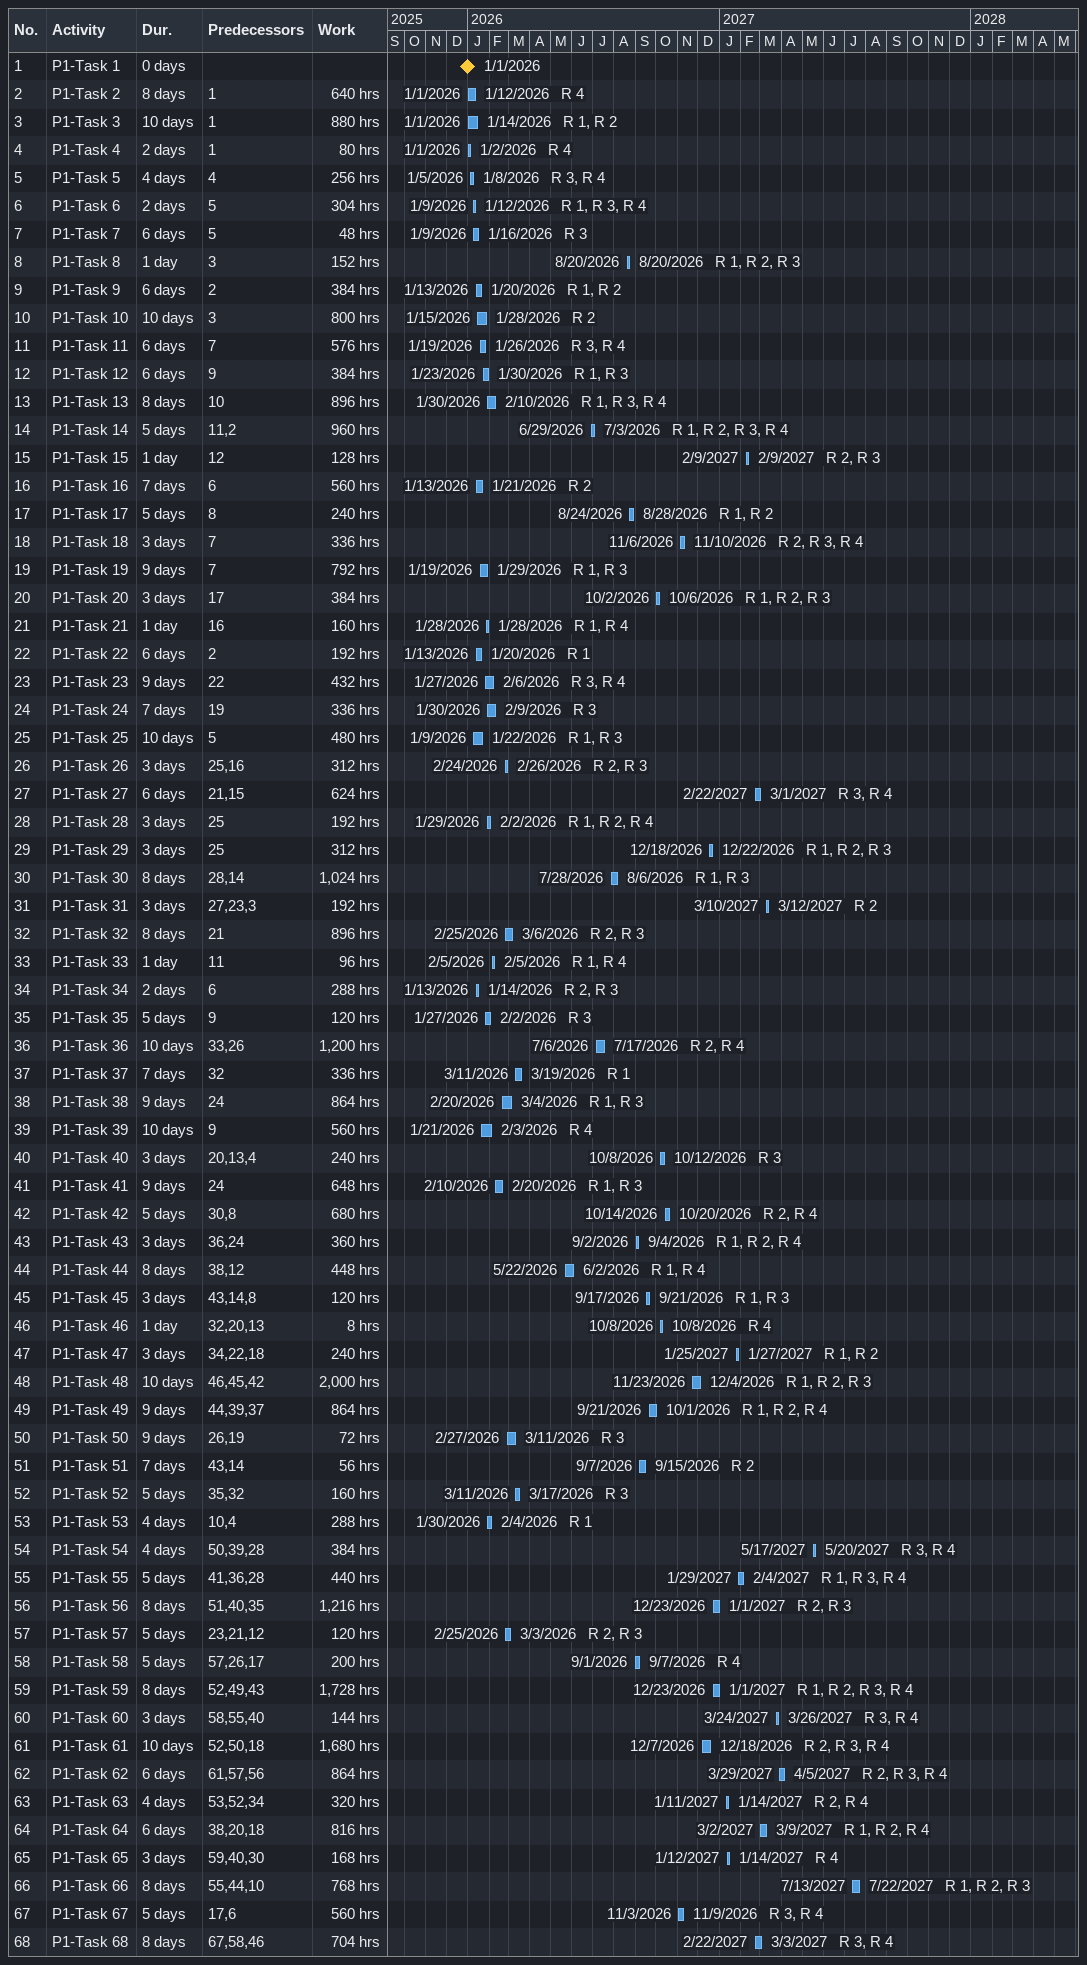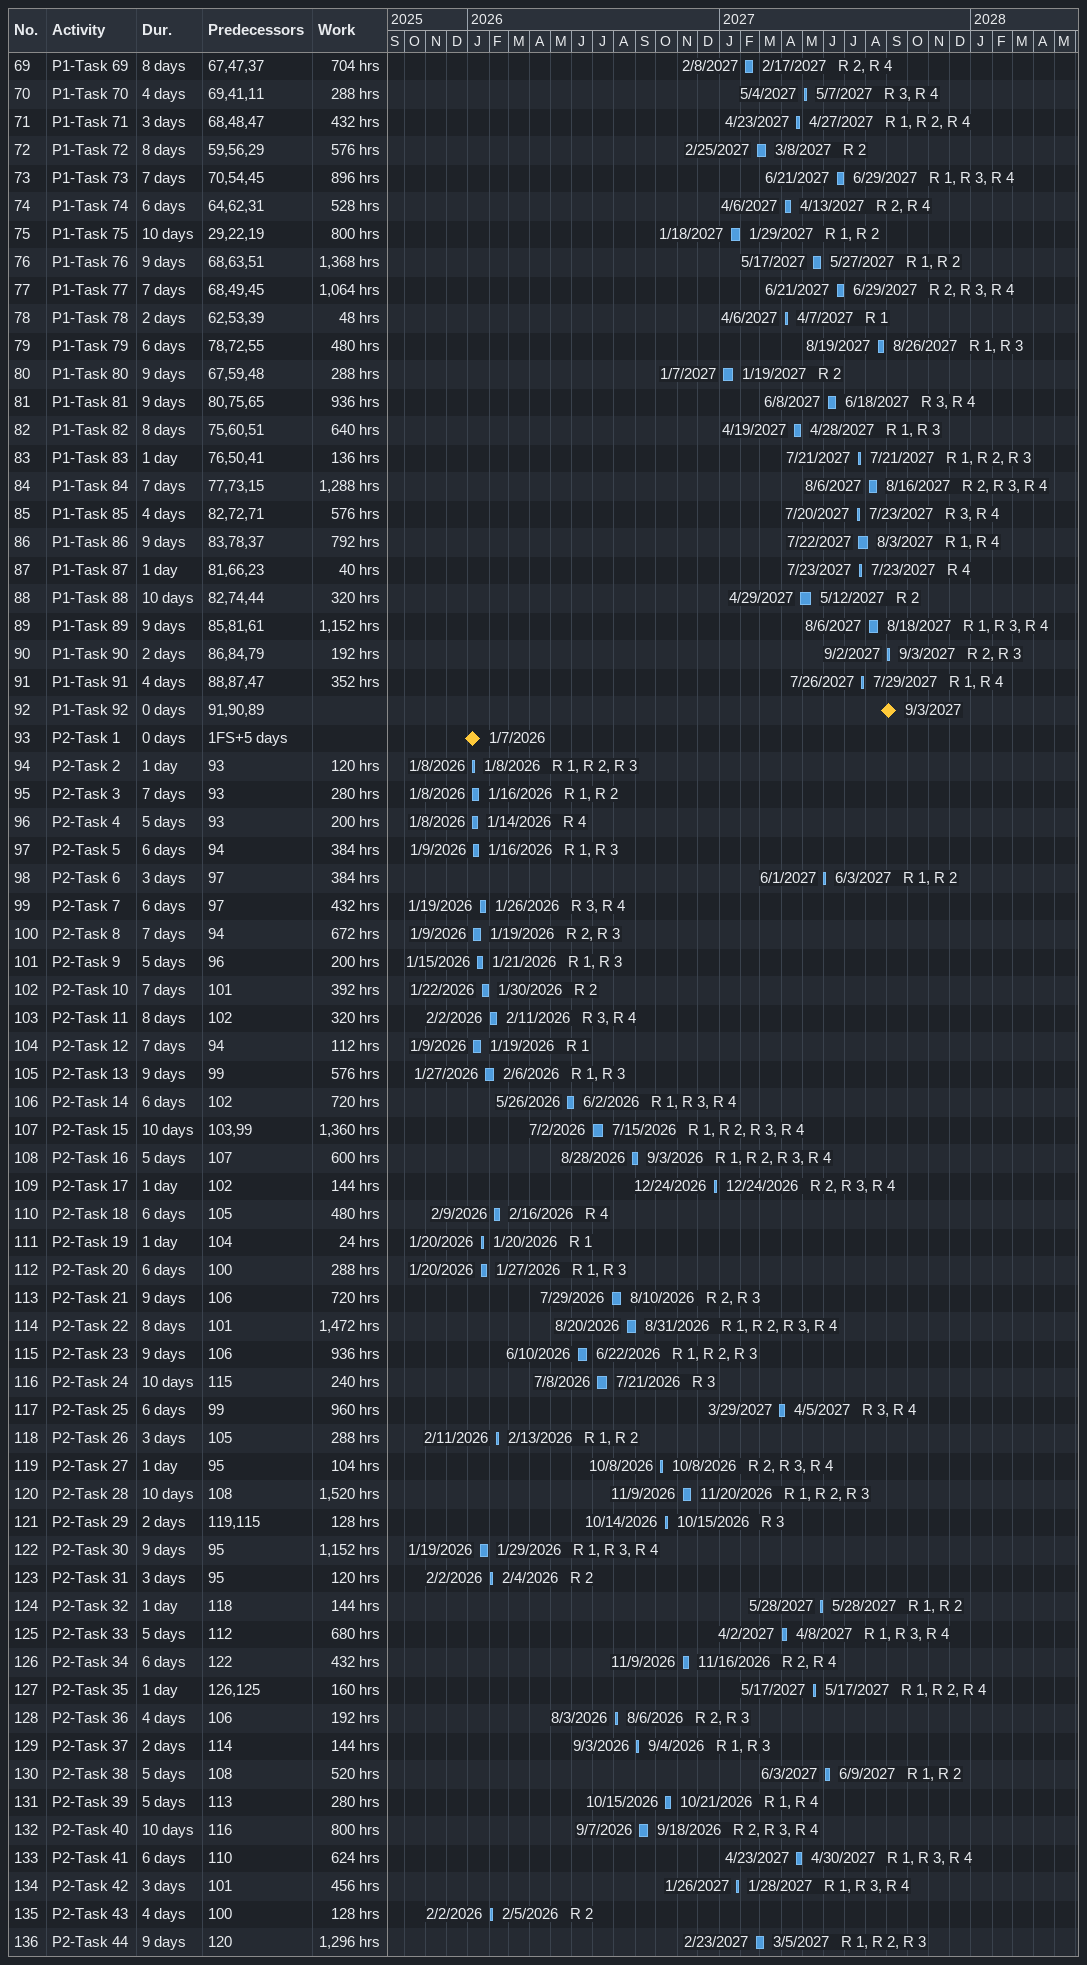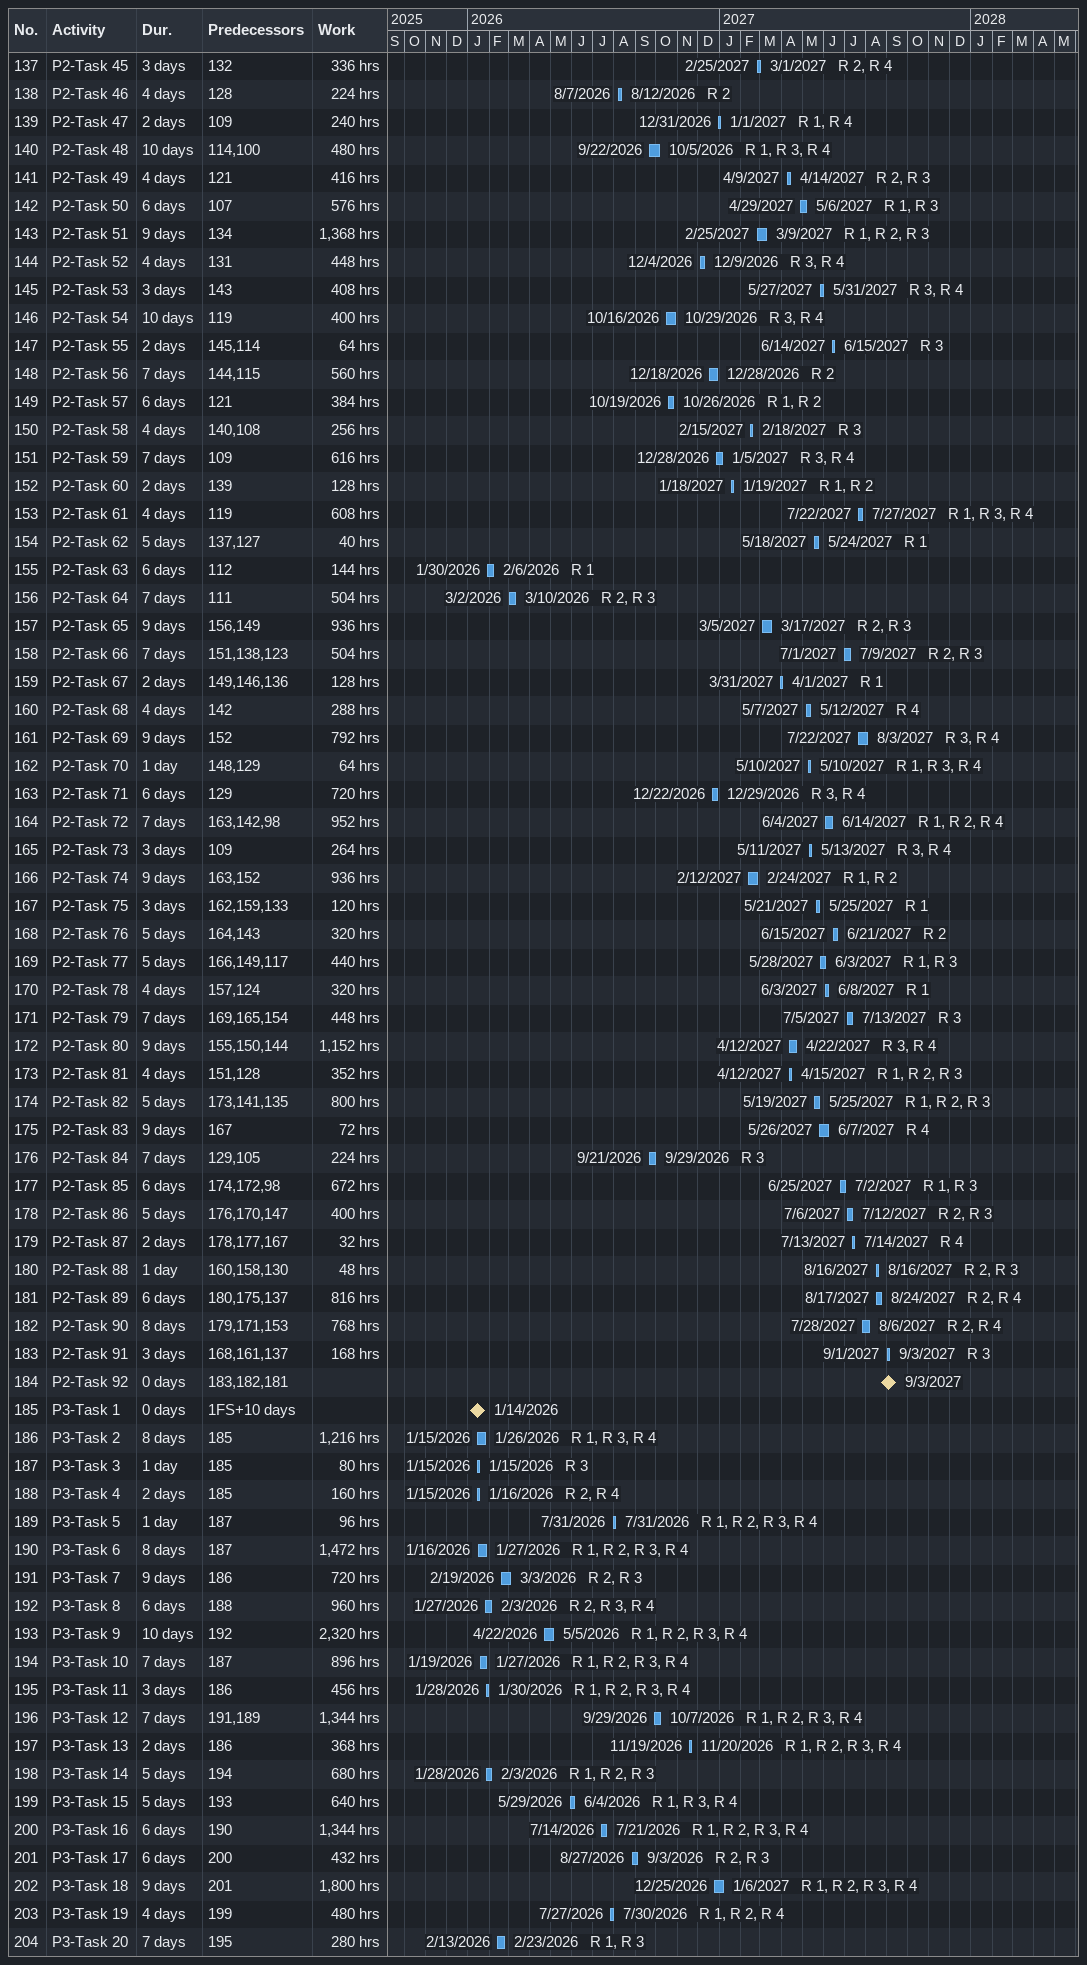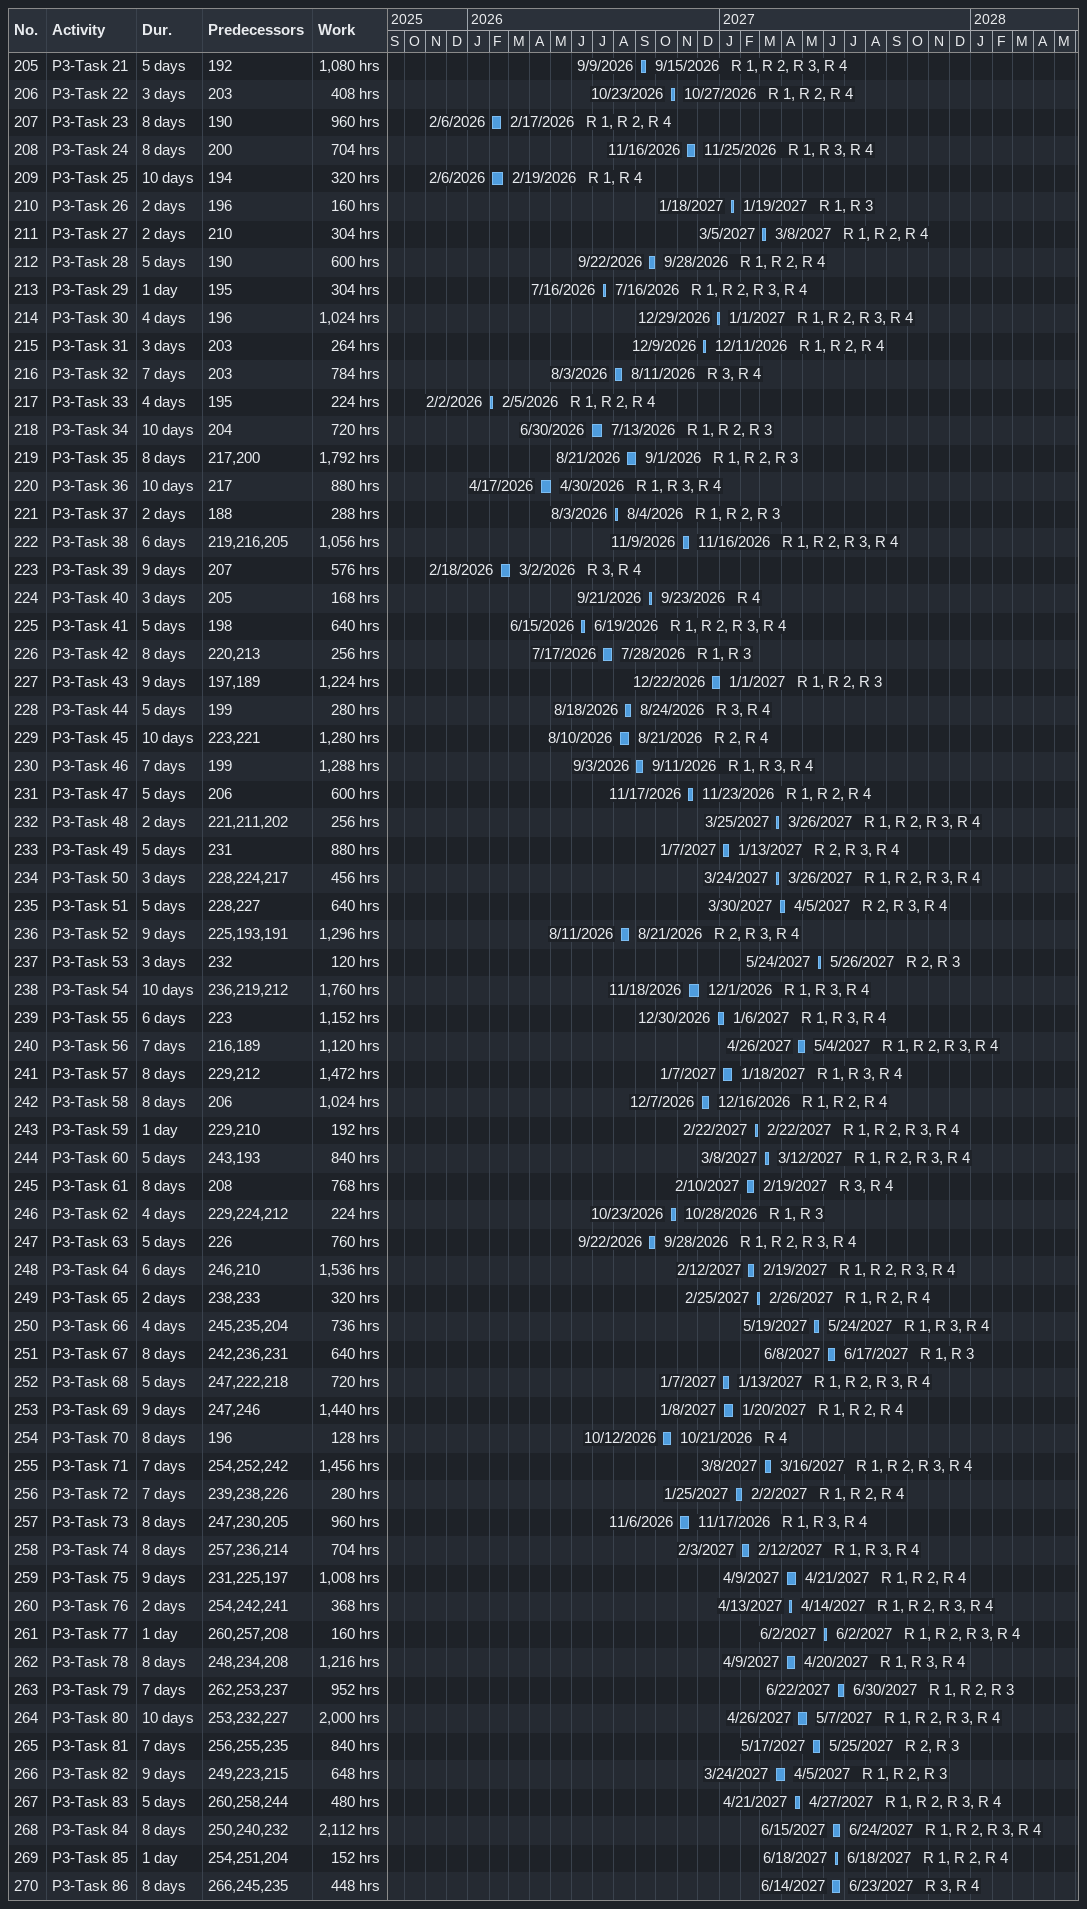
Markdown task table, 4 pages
| ID | Task | Duration | Start | Finish | Predecessors | Resources | Work (h) |
|---|---|---|---|---|---|---|---|
| 1 | P1-Task 1 | 0d | 2026-01-01 | 2026-01-01 |  |  |  |
| 2 | P1-Task 2 | 8d | 2026-01-01 | 2026-01-12 | 1 | R 4 | 640 |
| 3 | P1-Task 3 | 10d | 2026-01-01 | 2026-01-14 | 1 | R 1, R 2 | 880 |
| 4 | P1-Task 4 | 2d | 2026-01-01 | 2026-01-02 | 1 | R 4 | 80 |
| 5 | P1-Task 5 | 4d | 2026-01-05 | 2026-01-08 | 4 | R 3, R 4 | 256 |
| 6 | P1-Task 6 | 2d | 2026-01-09 | 2026-01-12 | 5 | R 1, R 3, R 4 | 304 |
| 7 | P1-Task 7 | 6d | 2026-01-09 | 2026-01-16 | 5 | R 3 | 48 |
| 8 | P1-Task 8 | 1d | 2026-08-20 | 2026-08-20 | 3 | R 1, R 2, R 3 | 152 |
| 9 | P1-Task 9 | 6d | 2026-01-13 | 2026-01-20 | 2 | R 1, R 2 | 384 |
| 10 | P1-Task 10 | 10d | 2026-01-15 | 2026-01-28 | 3 | R 2 | 800 |
| 11 | P1-Task 11 | 6d | 2026-01-19 | 2026-01-26 | 7 | R 3, R 4 | 576 |
| 12 | P1-Task 12 | 6d | 2026-01-23 | 2026-01-30 | 9 | R 1, R 3 | 384 |
| 13 | P1-Task 13 | 8d | 2026-01-30 | 2026-02-10 | 10 | R 1, R 3, R 4 | 896 |
| 14 | P1-Task 14 | 5d | 2026-06-29 | 2026-07-03 | 11, 2 | R 1, R 2, R 3, R 4 | 960 |
| 15 | P1-Task 15 | 1d | 2027-02-09 | 2027-02-09 | 12 | R 2, R 3 | 128 |
| 16 | P1-Task 16 | 7d | 2026-01-13 | 2026-01-21 | 6 | R 2 | 560 |
| 17 | P1-Task 17 | 5d | 2026-08-24 | 2026-08-28 | 8 | R 1, R 2 | 240 |
| 18 | P1-Task 18 | 3d | 2026-11-06 | 2026-11-10 | 7 | R 2, R 3, R 4 | 336 |
| 19 | P1-Task 19 | 9d | 2026-01-19 | 2026-01-29 | 7 | R 1, R 3 | 792 |
| 20 | P1-Task 20 | 3d | 2026-10-02 | 2026-10-06 | 17 | R 1, R 2, R 3 | 384 |
| 21 | P1-Task 21 | 1d | 2026-01-28 | 2026-01-28 | 16 | R 1, R 4 | 160 |
| 22 | P1-Task 22 | 6d | 2026-01-13 | 2026-01-20 | 2 | R 1 | 192 |
| 23 | P1-Task 23 | 9d | 2026-01-27 | 2026-02-06 | 22 | R 3, R 4 | 432 |
| 24 | P1-Task 24 | 7d | 2026-01-30 | 2026-02-09 | 19 | R 3 | 336 |
| 25 | P1-Task 25 | 10d | 2026-01-09 | 2026-01-22 | 5 | R 1, R 3 | 480 |
| 26 | P1-Task 26 | 3d | 2026-02-24 | 2026-02-26 | 25, 16 | R 2, R 3 | 312 |
| 27 | P1-Task 27 | 6d | 2027-02-22 | 2027-03-01 | 21, 15 | R 3, R 4 | 624 |
| 28 | P1-Task 28 | 3d | 2026-01-29 | 2026-02-02 | 25 | R 1, R 2, R 4 | 192 |
| 29 | P1-Task 29 | 3d | 2026-12-18 | 2026-12-22 | 25 | R 1, R 2, R 3 | 312 |
| 30 | P1-Task 30 | 8d | 2026-07-28 | 2026-08-06 | 28, 14 | R 1, R 3 | 1024 |
| 31 | P1-Task 31 | 3d | 2027-03-10 | 2027-03-12 | 27, 23, 3 | R 2 | 192 |
| 32 | P1-Task 32 | 8d | 2026-02-25 | 2026-03-06 | 21 | R 2, R 3 | 896 |
| 33 | P1-Task 33 | 1d | 2026-02-05 | 2026-02-05 | 11 | R 1, R 4 | 96 |
| 34 | P1-Task 34 | 2d | 2026-01-13 | 2026-01-14 | 6 | R 2, R 3 | 288 |
| 35 | P1-Task 35 | 5d | 2026-01-27 | 2026-02-02 | 9 | R 3 | 120 |
| 36 | P1-Task 36 | 10d | 2026-07-06 | 2026-07-17 | 33, 26 | R 2, R 4 | 1200 |
| 37 | P1-Task 37 | 7d | 2026-03-11 | 2026-03-19 | 32 | R 1 | 336 |
| 38 | P1-Task 38 | 9d | 2026-02-20 | 2026-03-04 | 24 | R 1, R 3 | 864 |
| 39 | P1-Task 39 | 10d | 2026-01-21 | 2026-02-03 | 9 | R 4 | 560 |
| 40 | P1-Task 40 | 3d | 2026-10-08 | 2026-10-12 | 20, 13, 4 | R 3 | 240 |
| 41 | P1-Task 41 | 9d | 2026-02-10 | 2026-02-20 | 24 | R 1, R 3 | 648 |
| 42 | P1-Task 42 | 5d | 2026-10-14 | 2026-10-20 | 30, 8 | R 2, R 4 | 680 |
| 43 | P1-Task 43 | 3d | 2026-09-02 | 2026-09-04 | 36, 24 | R 1, R 2, R 4 | 360 |
| 44 | P1-Task 44 | 8d | 2026-05-22 | 2026-06-02 | 38, 12 | R 1, R 4 | 448 |
| 45 | P1-Task 45 | 3d | 2026-09-17 | 2026-09-21 | 43, 14, 8 | R 1, R 3 | 120 |
| 46 | P1-Task 46 | 1d | 2026-10-08 | 2026-10-08 | 32, 20, 13 | R 4 | 8 |
| 47 | P1-Task 47 | 3d | 2027-01-25 | 2027-01-27 | 34, 22, 18 | R 1, R 2 | 240 |
| 48 | P1-Task 48 | 10d | 2026-11-23 | 2026-12-04 | 46, 45, 42 | R 1, R 2, R 3 | 2000 |
| 49 | P1-Task 49 | 9d | 2026-09-21 | 2026-10-01 | 44, 39, 37 | R 1, R 2, R 4 | 864 |
| 50 | P1-Task 50 | 9d | 2026-02-27 | 2026-03-11 | 26, 19 | R 3 | 72 |
| 51 | P1-Task 51 | 7d | 2026-09-07 | 2026-09-15 | 43, 14 | R 2 | 56 |
| 52 | P1-Task 52 | 5d | 2026-03-11 | 2026-03-17 | 35, 32 | R 3 | 160 |
| 53 | P1-Task 53 | 4d | 2026-01-30 | 2026-02-04 | 10, 4 | R 1 | 288 |
| 54 | P1-Task 54 | 4d | 2027-05-17 | 2027-05-20 | 50, 39, 28 | R 3, R 4 | 384 |
| 55 | P1-Task 55 | 5d | 2027-01-29 | 2027-02-04 | 41, 36, 28 | R 1, R 3, R 4 | 440 |
| 56 | P1-Task 56 | 8d | 2026-12-23 | 2027-01-01 | 51, 40, 35 | R 2, R 3 | 1216 |
| 57 | P1-Task 57 | 5d | 2026-02-25 | 2026-03-03 | 23, 21, 12 | R 2, R 3 | 120 |
| 58 | P1-Task 58 | 5d | 2026-09-01 | 2026-09-07 | 57, 26, 17 | R 4 | 200 |
| 59 | P1-Task 59 | 8d | 2026-12-23 | 2027-01-01 | 52, 49, 43 | R 1, R 2, R 3, R 4 | 1728 |
| 60 | P1-Task 60 | 3d | 2027-03-24 | 2027-03-26 | 58, 55, 40 | R 3, R 4 | 144 |
| 61 | P1-Task 61 | 10d | 2026-12-07 | 2026-12-18 | 52, 50, 18 | R 2, R 3, R 4 | 1680 |
| 62 | P1-Task 62 | 6d | 2027-03-29 | 2027-04-05 | 61, 57, 56 | R 2, R 3, R 4 | 864 |
| 63 | P1-Task 63 | 4d | 2027-01-11 | 2027-01-14 | 53, 52, 34 | R 2, R 4 | 320 |
| 64 | P1-Task 64 | 6d | 2027-03-02 | 2027-03-09 | 38, 20, 18 | R 1, R 2, R 4 | 816 |
| 65 | P1-Task 65 | 3d | 2027-01-12 | 2027-01-14 | 59, 40, 30 | R 4 | 168 |
| 66 | P1-Task 66 | 8d | 2027-07-13 | 2027-07-22 | 55, 44, 10 | R 1, R 2, R 3 | 768 |
| 67 | P1-Task 67 | 5d | 2026-11-03 | 2026-11-09 | 17, 6 | R 3, R 4 | 560 |
| 68 | P1-Task 68 | 8d | 2027-02-22 | 2027-03-03 | 67, 58, 46 | R 3, R 4 | 704 |
| 69 | P1-Task 69 | 8d | 2027-02-08 | 2027-02-17 | 67, 47, 37 | R 2, R 4 | 704 |
| 70 | P1-Task 70 | 4d | 2027-05-04 | 2027-05-07 | 69, 41, 11 | R 3, R 4 | 288 |
| 71 | P1-Task 71 | 3d | 2027-04-23 | 2027-04-27 | 68, 48, 47 | R 1, R 2, R 4 | 432 |
| 72 | P1-Task 72 | 8d | 2027-02-25 | 2027-03-08 | 59, 56, 29 | R 2 | 576 |
| 73 | P1-Task 73 | 7d | 2027-06-21 | 2027-06-29 | 70, 54, 45 | R 1, R 3, R 4 | 896 |
| 74 | P1-Task 74 | 6d | 2027-04-06 | 2027-04-13 | 64, 62, 31 | R 2, R 4 | 528 |
| 75 | P1-Task 75 | 10d | 2027-01-18 | 2027-01-29 | 29, 22, 19 | R 1, R 2 | 800 |
| 76 | P1-Task 76 | 9d | 2027-05-17 | 2027-05-27 | 68, 63, 51 | R 1, R 2 | 1368 |
| 77 | P1-Task 77 | 7d | 2027-06-21 | 2027-06-29 | 68, 49, 45 | R 2, R 3, R 4 | 1064 |
| 78 | P1-Task 78 | 2d | 2027-04-06 | 2027-04-07 | 62, 53, 39 | R 1 | 48 |
| 79 | P1-Task 79 | 6d | 2027-08-19 | 2027-08-26 | 78, 72, 55 | R 1, R 3 | 480 |
| 80 | P1-Task 80 | 9d | 2027-01-07 | 2027-01-19 | 67, 59, 48 | R 2 | 288 |
| 81 | P1-Task 81 | 9d | 2027-06-08 | 2027-06-18 | 80, 75, 65 | R 3, R 4 | 936 |
| 82 | P1-Task 82 | 8d | 2027-04-19 | 2027-04-28 | 75, 60, 51 | R 1, R 3 | 640 |
| 83 | P1-Task 83 | 1d | 2027-07-21 | 2027-07-21 | 76, 50, 41 | R 1, R 2, R 3 | 136 |
| 84 | P1-Task 84 | 7d | 2027-08-06 | 2027-08-16 | 77, 73, 15 | R 2, R 3, R 4 | 1288 |
| 85 | P1-Task 85 | 4d | 2027-07-20 | 2027-07-23 | 82, 72, 71 | R 3, R 4 | 576 |
| 86 | P1-Task 86 | 9d | 2027-07-22 | 2027-08-03 | 83, 78, 37 | R 1, R 4 | 792 |
| 87 | P1-Task 87 | 1d | 2027-07-23 | 2027-07-23 | 81, 66, 23 | R 4 | 40 |
| 88 | P1-Task 88 | 10d | 2027-04-29 | 2027-05-12 | 82, 74, 44 | R 2 | 320 |
| 89 | P1-Task 89 | 9d | 2027-08-06 | 2027-08-18 | 85, 81, 61 | R 1, R 3, R 4 | 1152 |
| 90 | P1-Task 90 | 2d | 2027-09-02 | 2027-09-03 | 86, 84, 79 | R 2, R 3 | 192 |
| 91 | P1-Task 91 | 4d | 2027-07-26 | 2027-07-29 | 88, 87, 47 | R 1, R 4 | 352 |
| 92 | P1-Task 92 | 0d | 2027-09-03 | 2027-09-03 | 91, 90, 89 |  |  |
| 93 | P2-Task 1 | 0d | 2026-01-07 | 2026-01-07 | 1FS+5d |  |  |
| 94 | P2-Task 2 | 1d | 2026-01-08 | 2026-01-08 | 93 | R 1, R 2, R 3 | 120 |
| 95 | P2-Task 3 | 7d | 2026-01-08 | 2026-01-16 | 93 | R 1, R 2 | 280 |
| 96 | P2-Task 4 | 5d | 2026-01-08 | 2026-01-14 | 93 | R 4 | 200 |
| 97 | P2-Task 5 | 6d | 2026-01-09 | 2026-01-16 | 94 | R 1, R 3 | 384 |
| 98 | P2-Task 6 | 3d | 2027-06-01 | 2027-06-03 | 97 | R 1, R 2 | 384 |
| 99 | P2-Task 7 | 6d | 2026-01-19 | 2026-01-26 | 97 | R 3, R 4 | 432 |
| 100 | P2-Task 8 | 7d | 2026-01-09 | 2026-01-19 | 94 | R 2, R 3 | 672 |
| 101 | P2-Task 9 | 5d | 2026-01-15 | 2026-01-21 | 96 | R 1, R 3 | 200 |
| 102 | P2-Task 10 | 7d | 2026-01-22 | 2026-01-30 | 101 | R 2 | 392 |
| 103 | P2-Task 11 | 8d | 2026-02-02 | 2026-02-11 | 102 | R 3, R 4 | 320 |
| 104 | P2-Task 12 | 7d | 2026-01-09 | 2026-01-19 | 94 | R 1 | 112 |
| 105 | P2-Task 13 | 9d | 2026-01-27 | 2026-02-06 | 99 | R 1, R 3 | 576 |
| 106 | P2-Task 14 | 6d | 2026-05-26 | 2026-06-02 | 102 | R 1, R 3, R 4 | 720 |
| 107 | P2-Task 15 | 10d | 2026-07-02 | 2026-07-15 | 103, 99 | R 1, R 2, R 3, R 4 | 1360 |
| 108 | P2-Task 16 | 5d | 2026-08-28 | 2026-09-03 | 107 | R 1, R 2, R 3, R 4 | 600 |
| 109 | P2-Task 17 | 1d | 2026-12-24 | 2026-12-24 | 102 | R 2, R 3, R 4 | 144 |
| 110 | P2-Task 18 | 6d | 2026-02-09 | 2026-02-16 | 105 | R 4 | 480 |
| 111 | P2-Task 19 | 1d | 2026-01-20 | 2026-01-20 | 104 | R 1 | 24 |
| 112 | P2-Task 20 | 6d | 2026-01-20 | 2026-01-27 | 100 | R 1, R 3 | 288 |
| 113 | P2-Task 21 | 9d | 2026-07-29 | 2026-08-10 | 106 | R 2, R 3 | 720 |
| 114 | P2-Task 22 | 8d | 2026-08-20 | 2026-08-31 | 101 | R 1, R 2, R 3, R 4 | 1472 |
| 115 | P2-Task 23 | 9d | 2026-06-10 | 2026-06-22 | 106 | R 1, R 2, R 3 | 936 |
| 116 | P2-Task 24 | 10d | 2026-07-08 | 2026-07-21 | 115 | R 3 | 240 |
| 117 | P2-Task 25 | 6d | 2027-03-29 | 2027-04-05 | 99 | R 3, R 4 | 960 |
| 118 | P2-Task 26 | 3d | 2026-02-11 | 2026-02-13 | 105 | R 1, R 2 | 288 |
| 119 | P2-Task 27 | 1d | 2026-10-08 | 2026-10-08 | 95 | R 2, R 3, R 4 | 104 |
| 120 | P2-Task 28 | 10d | 2026-11-09 | 2026-11-20 | 108 | R 1, R 2, R 3 | 1520 |
| 121 | P2-Task 29 | 2d | 2026-10-14 | 2026-10-15 | 119, 115 | R 3 | 128 |
| 122 | P2-Task 30 | 9d | 2026-01-19 | 2026-01-29 | 95 | R 1, R 3, R 4 | 1152 |
| 123 | P2-Task 31 | 3d | 2026-02-02 | 2026-02-04 | 95 | R 2 | 120 |
| 124 | P2-Task 32 | 1d | 2027-05-28 | 2027-05-28 | 118 | R 1, R 2 | 144 |
| 125 | P2-Task 33 | 5d | 2027-04-02 | 2027-04-08 | 112 | R 1, R 3, R 4 | 680 |
| 126 | P2-Task 34 | 6d | 2026-11-09 | 2026-11-16 | 122 | R 2, R 4 | 432 |
| 127 | P2-Task 35 | 1d | 2027-05-17 | 2027-05-17 | 126, 125 | R 1, R 2, R 4 | 160 |
| 128 | P2-Task 36 | 4d | 2026-08-03 | 2026-08-06 | 106 | R 2, R 3 | 192 |
| 129 | P2-Task 37 | 2d | 2026-09-03 | 2026-09-04 | 114 | R 1, R 3 | 144 |
| 130 | P2-Task 38 | 5d | 2027-06-03 | 2027-06-09 | 108 | R 1, R 2 | 520 |
| 131 | P2-Task 39 | 5d | 2026-10-15 | 2026-10-21 | 113 | R 1, R 4 | 280 |
| 132 | P2-Task 40 | 10d | 2026-09-07 | 2026-09-18 | 116 | R 2, R 3, R 4 | 800 |
| 133 | P2-Task 41 | 6d | 2027-04-23 | 2027-04-30 | 110 | R 1, R 3, R 4 | 624 |
| 134 | P2-Task 42 | 3d | 2027-01-26 | 2027-01-28 | 101 | R 1, R 3, R 4 | 456 |
| 135 | P2-Task 43 | 4d | 2026-02-02 | 2026-02-05 | 100 | R 2 | 128 |
| 136 | P2-Task 44 | 9d | 2027-02-23 | 2027-03-05 | 120 | R 1, R 2, R 3 | 1296 |
| 137 | P2-Task 45 | 3d | 2027-02-25 | 2027-03-01 | 132 | R 2, R 4 | 336 |
| 138 | P2-Task 46 | 4d | 2026-08-07 | 2026-08-12 | 128 | R 2 | 224 |
| 139 | P2-Task 47 | 2d | 2026-12-31 | 2027-01-01 | 109 | R 1, R 4 | 240 |
| 140 | P2-Task 48 | 10d | 2026-09-22 | 2026-10-05 | 114, 100 | R 1, R 3, R 4 | 480 |
| 141 | P2-Task 49 | 4d | 2027-04-09 | 2027-04-14 | 121 | R 2, R 3 | 416 |
| 142 | P2-Task 50 | 6d | 2027-04-29 | 2027-05-06 | 107 | R 1, R 3 | 576 |
| 143 | P2-Task 51 | 9d | 2027-02-25 | 2027-03-09 | 134 | R 1, R 2, R 3 | 1368 |
| 144 | P2-Task 52 | 4d | 2026-12-04 | 2026-12-09 | 131 | R 3, R 4 | 448 |
| 145 | P2-Task 53 | 3d | 2027-05-27 | 2027-05-31 | 143 | R 3, R 4 | 408 |
| 146 | P2-Task 54 | 10d | 2026-10-16 | 2026-10-29 | 119 | R 3, R 4 | 400 |
| 147 | P2-Task 55 | 2d | 2027-06-14 | 2027-06-15 | 145, 114 | R 3 | 64 |
| 148 | P2-Task 56 | 7d | 2026-12-18 | 2026-12-28 | 144, 115 | R 2 | 560 |
| 149 | P2-Task 57 | 6d | 2026-10-19 | 2026-10-26 | 121 | R 1, R 2 | 384 |
| 150 | P2-Task 58 | 4d | 2027-02-15 | 2027-02-18 | 140, 108 | R 3 | 256 |
| 151 | P2-Task 59 | 7d | 2026-12-28 | 2027-01-05 | 109 | R 3, R 4 | 616 |
| 152 | P2-Task 60 | 2d | 2027-01-18 | 2027-01-19 | 139 | R 1, R 2 | 128 |
| 153 | P2-Task 61 | 4d | 2027-07-22 | 2027-07-27 | 119 | R 1, R 3, R 4 | 608 |
| 154 | P2-Task 62 | 5d | 2027-05-18 | 2027-05-24 | 137, 127 | R 1 | 40 |
| 155 | P2-Task 63 | 6d | 2026-01-30 | 2026-02-06 | 112 | R 1 | 144 |
| 156 | P2-Task 64 | 7d | 2026-03-02 | 2026-03-10 | 111 | R 2, R 3 | 504 |
| 157 | P2-Task 65 | 9d | 2027-03-05 | 2027-03-17 | 156, 149 | R 2, R 3 | 936 |
| 158 | P2-Task 66 | 7d | 2027-07-01 | 2027-07-09 | 151, 138, 123 | R 2, R 3 | 504 |
| 159 | P2-Task 67 | 2d | 2027-03-31 | 2027-04-01 | 149, 146, 136 | R 1 | 128 |
| 160 | P2-Task 68 | 4d | 2027-05-07 | 2027-05-12 | 142 | R 4 | 288 |
| 161 | P2-Task 69 | 9d | 2027-07-22 | 2027-08-03 | 152 | R 3, R 4 | 792 |
| 162 | P2-Task 70 | 1d | 2027-05-10 | 2027-05-10 | 148, 129 | R 1, R 3, R 4 | 64 |
| 163 | P2-Task 71 | 6d | 2026-12-22 | 2026-12-29 | 129 | R 3, R 4 | 720 |
| 164 | P2-Task 72 | 7d | 2027-06-04 | 2027-06-14 | 163, 142, 98 | R 1, R 2, R 4 | 952 |
| 165 | P2-Task 73 | 3d | 2027-05-11 | 2027-05-13 | 109 | R 3, R 4 | 264 |
| 166 | P2-Task 74 | 9d | 2027-02-12 | 2027-02-24 | 163, 152 | R 1, R 2 | 936 |
| 167 | P2-Task 75 | 3d | 2027-05-21 | 2027-05-25 | 162, 159, 133 | R 1 | 120 |
| 168 | P2-Task 76 | 5d | 2027-06-15 | 2027-06-21 | 164, 143 | R 2 | 320 |
| 169 | P2-Task 77 | 5d | 2027-05-28 | 2027-06-03 | 166, 149, 117 | R 1, R 3 | 440 |
| 170 | P2-Task 78 | 4d | 2027-06-03 | 2027-06-08 | 157, 124 | R 1 | 320 |
| 171 | P2-Task 79 | 7d | 2027-07-05 | 2027-07-13 | 169, 165, 154 | R 3 | 448 |
| 172 | P2-Task 80 | 9d | 2027-04-12 | 2027-04-22 | 155, 150, 144 | R 3, R 4 | 1152 |
| 173 | P2-Task 81 | 4d | 2027-04-12 | 2027-04-15 | 151, 128 | R 1, R 2, R 3 | 352 |
| 174 | P2-Task 82 | 5d | 2027-05-19 | 2027-05-25 | 173, 141, 135 | R 1, R 2, R 3 | 800 |
| 175 | P2-Task 83 | 9d | 2027-05-26 | 2027-06-07 | 167 | R 4 | 72 |
| 176 | P2-Task 84 | 7d | 2026-09-21 | 2026-09-29 | 129, 105 | R 3 | 224 |
| 177 | P2-Task 85 | 6d | 2027-06-25 | 2027-07-02 | 174, 172, 98 | R 1, R 3 | 672 |
| 178 | P2-Task 86 | 5d | 2027-07-06 | 2027-07-12 | 176, 170, 147 | R 2, R 3 | 400 |
| 179 | P2-Task 87 | 2d | 2027-07-13 | 2027-07-14 | 178, 177, 167 | R 4 | 32 |
| 180 | P2-Task 88 | 1d | 2027-08-16 | 2027-08-16 | 160, 158, 130 | R 2, R 3 | 48 |
| 181 | P2-Task 89 | 6d | 2027-08-17 | 2027-08-24 | 180, 175, 137 | R 2, R 4 | 816 |
| 182 | P2-Task 90 | 8d | 2027-07-28 | 2027-08-06 | 179, 171, 153 | R 2, R 4 | 768 |
| 183 | P2-Task 91 | 3d | 2027-09-01 | 2027-09-03 | 168, 161, 137 | R 3 | 168 |
| 184 | P2-Task 92 | 0d | 2027-09-03 | 2027-09-03 | 183, 182, 181 |  |  |
| 185 | P3-Task 1 | 0d | 2026-01-14 | 2026-01-14 | 1FS+10d |  |  |
| 186 | P3-Task 2 | 8d | 2026-01-15 | 2026-01-26 | 185 | R 1, R 3, R 4 | 1216 |
| 187 | P3-Task 3 | 1d | 2026-01-15 | 2026-01-15 | 185 | R 3 | 80 |
| 188 | P3-Task 4 | 2d | 2026-01-15 | 2026-01-16 | 185 | R 2, R 4 | 160 |
| 189 | P3-Task 5 | 1d | 2026-07-31 | 2026-07-31 | 187 | R 1, R 2, R 3, R 4 | 96 |
| 190 | P3-Task 6 | 8d | 2026-01-16 | 2026-01-27 | 187 | R 1, R 2, R 3, R 4 | 1472 |
| 191 | P3-Task 7 | 9d | 2026-02-19 | 2026-03-03 | 186 | R 2, R 3 | 720 |
| 192 | P3-Task 8 | 6d | 2026-01-27 | 2026-02-03 | 188 | R 2, R 3, R 4 | 960 |
| 193 | P3-Task 9 | 10d | 2026-04-22 | 2026-05-05 | 192 | R 1, R 2, R 3, R 4 | 2320 |
| 194 | P3-Task 10 | 7d | 2026-01-19 | 2026-01-27 | 187 | R 1, R 2, R 3, R 4 | 896 |
| 195 | P3-Task 11 | 3d | 2026-01-28 | 2026-01-30 | 186 | R 1, R 2, R 3, R 4 | 456 |
| 196 | P3-Task 12 | 7d | 2026-09-29 | 2026-10-07 | 191, 189 | R 1, R 2, R 3, R 4 | 1344 |
| 197 | P3-Task 13 | 2d | 2026-11-19 | 2026-11-20 | 186 | R 1, R 2, R 3, R 4 | 368 |
| 198 | P3-Task 14 | 5d | 2026-01-28 | 2026-02-03 | 194 | R 1, R 2, R 3 | 680 |
| 199 | P3-Task 15 | 5d | 2026-05-29 | 2026-06-04 | 193 | R 1, R 3, R 4 | 640 |
| 200 | P3-Task 16 | 6d | 2026-07-14 | 2026-07-21 | 190 | R 1, R 2, R 3, R 4 | 1344 |
| 201 | P3-Task 17 | 6d | 2026-08-27 | 2026-09-03 | 200 | R 2, R 3 | 432 |
| 202 | P3-Task 18 | 9d | 2026-12-25 | 2027-01-06 | 201 | R 1, R 2, R 3, R 4 | 1800 |
| 203 | P3-Task 19 | 4d | 2026-07-27 | 2026-07-30 | 199 | R 1, R 2, R 4 | 480 |
| 204 | P3-Task 20 | 7d | 2026-02-13 | 2026-02-23 | 195 | R 1, R 3 | 280 |
| 205 | P3-Task 21 | 5d | 2026-09-09 | 2026-09-15 | 192 | R 1, R 2, R 3, R 4 | 1080 |
| 206 | P3-Task 22 | 3d | 2026-10-23 | 2026-10-27 | 203 | R 1, R 2, R 4 | 408 |
| 207 | P3-Task 23 | 8d | 2026-02-06 | 2026-02-17 | 190 | R 1, R 2, R 4 | 960 |
| 208 | P3-Task 24 | 8d | 2026-11-16 | 2026-11-25 | 200 | R 1, R 3, R 4 | 704 |
| 209 | P3-Task 25 | 10d | 2026-02-06 | 2026-02-19 | 194 | R 1, R 4 | 320 |
| 210 | P3-Task 26 | 2d | 2027-01-18 | 2027-01-19 | 196 | R 1, R 3 | 160 |
| 211 | P3-Task 27 | 2d | 2027-03-05 | 2027-03-08 | 210 | R 1, R 2, R 4 | 304 |
| 212 | P3-Task 28 | 5d | 2026-09-22 | 2026-09-28 | 190 | R 1, R 2, R 4 | 600 |
| 213 | P3-Task 29 | 1d | 2026-07-16 | 2026-07-16 | 195 | R 1, R 2, R 3, R 4 | 304 |
| 214 | P3-Task 30 | 4d | 2026-12-29 | 2027-01-01 | 196 | R 1, R 2, R 3, R 4 | 1024 |
| 215 | P3-Task 31 | 3d | 2026-12-09 | 2026-12-11 | 203 | R 1, R 2, R 4 | 264 |
| 216 | P3-Task 32 | 7d | 2026-08-03 | 2026-08-11 | 203 | R 3, R 4 | 784 |
| 217 | P3-Task 33 | 4d | 2026-02-02 | 2026-02-05 | 195 | R 1, R 2, R 4 | 224 |
| 218 | P3-Task 34 | 10d | 2026-06-30 | 2026-07-13 | 204 | R 1, R 2, R 3 | 720 |
| 219 | P3-Task 35 | 8d | 2026-08-21 | 2026-09-01 | 217, 200 | R 1, R 2, R 3 | 1792 |
| 220 | P3-Task 36 | 10d | 2026-04-17 | 2026-04-30 | 217 | R 1, R 3, R 4 | 880 |
| 221 | P3-Task 37 | 2d | 2026-08-03 | 2026-08-04 | 188 | R 1, R 2, R 3 | 288 |
| 222 | P3-Task 38 | 6d | 2026-11-09 | 2026-11-16 | 219, 216, 205 | R 1, R 2, R 3, R 4 | 1056 |
| 223 | P3-Task 39 | 9d | 2026-02-18 | 2026-03-02 | 207 | R 3, R 4 | 576 |
| 224 | P3-Task 40 | 3d | 2026-09-21 | 2026-09-23 | 205 | R 4 | 168 |
| 225 | P3-Task 41 | 5d | 2026-06-15 | 2026-06-19 | 198 | R 1, R 2, R 3, R 4 | 640 |
| 226 | P3-Task 42 | 8d | 2026-07-17 | 2026-07-28 | 220, 213 | R 1, R 3 | 256 |
| 227 | P3-Task 43 | 9d | 2026-12-22 | 2027-01-01 | 197, 189 | R 1, R 2, R 3 | 1224 |
| 228 | P3-Task 44 | 5d | 2026-08-18 | 2026-08-24 | 199 | R 3, R 4 | 280 |
| 229 | P3-Task 45 | 10d | 2026-08-10 | 2026-08-21 | 223, 221 | R 2, R 4 | 1280 |
| 230 | P3-Task 46 | 7d | 2026-09-03 | 2026-09-11 | 199 | R 1, R 3, R 4 | 1288 |
| 231 | P3-Task 47 | 5d | 2026-11-17 | 2026-11-23 | 206 | R 1, R 2, R 4 | 600 |
| 232 | P3-Task 48 | 2d | 2027-03-25 | 2027-03-26 | 221, 211, 202 | R 1, R 2, R 3, R 4 | 256 |
| 233 | P3-Task 49 | 5d | 2027-01-07 | 2027-01-13 | 231 | R 2, R 3, R 4 | 880 |
| 234 | P3-Task 50 | 3d | 2027-03-24 | 2027-03-26 | 228, 224, 217 | R 1, R 2, R 3, R 4 | 456 |
| 235 | P3-Task 51 | 5d | 2027-03-30 | 2027-04-05 | 228, 227 | R 2, R 3, R 4 | 640 |
| 236 | P3-Task 52 | 9d | 2026-08-11 | 2026-08-21 | 225, 193, 191 | R 2, R 3, R 4 | 1296 |
| 237 | P3-Task 53 | 3d | 2027-05-24 | 2027-05-26 | 232 | R 2, R 3 | 120 |
| 238 | P3-Task 54 | 10d | 2026-11-18 | 2026-12-01 | 236, 219, 212 | R 1, R 3, R 4 | 1760 |
| 239 | P3-Task 55 | 6d | 2026-12-30 | 2027-01-06 | 223 | R 1, R 3, R 4 | 1152 |
| 240 | P3-Task 56 | 7d | 2027-04-26 | 2027-05-04 | 216, 189 | R 1, R 2, R 3, R 4 | 1120 |
| 241 | P3-Task 57 | 8d | 2027-01-07 | 2027-01-18 | 229, 212 | R 1, R 3, R 4 | 1472 |
| 242 | P3-Task 58 | 8d | 2026-12-07 | 2026-12-16 | 206 | R 1, R 2, R 4 | 1024 |
| 243 | P3-Task 59 | 1d | 2027-02-22 | 2027-02-22 | 229, 210 | R 1, R 2, R 3, R 4 | 192 |
| 244 | P3-Task 60 | 5d | 2027-03-08 | 2027-03-12 | 243, 193 | R 1, R 2, R 3, R 4 | 840 |
| 245 | P3-Task 61 | 8d | 2027-02-10 | 2027-02-19 | 208 | R 3, R 4 | 768 |
| 246 | P3-Task 62 | 4d | 2026-10-23 | 2026-10-28 | 229, 224, 212 | R 1, R 3 | 224 |
| 247 | P3-Task 63 | 5d | 2026-09-22 | 2026-09-28 | 226 | R 1, R 2, R 3, R 4 | 760 |
| 248 | P3-Task 64 | 6d | 2027-02-12 | 2027-02-19 | 246, 210 | R 1, R 2, R 3, R 4 | 1536 |
| 249 | P3-Task 65 | 2d | 2027-02-25 | 2027-02-26 | 238, 233 | R 1, R 2, R 4 | 320 |
| 250 | P3-Task 66 | 4d | 2027-05-19 | 2027-05-24 | 245, 235, 204 | R 1, R 3, R 4 | 736 |
| 251 | P3-Task 67 | 8d | 2027-06-08 | 2027-06-17 | 242, 236, 231 | R 1, R 3 | 640 |
| 252 | P3-Task 68 | 5d | 2027-01-07 | 2027-01-13 | 247, 222, 218 | R 1, R 2, R 3, R 4 | 720 |
| 253 | P3-Task 69 | 9d | 2027-01-08 | 2027-01-20 | 247, 246 | R 1, R 2, R 4 | 1440 |
| 254 | P3-Task 70 | 8d | 2026-10-12 | 2026-10-21 | 196 | R 4 | 128 |
| 255 | P3-Task 71 | 7d | 2027-03-08 | 2027-03-16 | 254, 252, 242 | R 1, R 2, R 3, R 4 | 1456 |
| 256 | P3-Task 72 | 7d | 2027-01-25 | 2027-02-02 | 239, 238, 226 | R 1, R 2, R 4 | 280 |
| 257 | P3-Task 73 | 8d | 2026-11-06 | 2026-11-17 | 247, 230, 205 | R 1, R 3, R 4 | 960 |
| 258 | P3-Task 74 | 8d | 2027-02-03 | 2027-02-12 | 257, 236, 214 | R 1, R 3, R 4 | 704 |
| 259 | P3-Task 75 | 9d | 2027-04-09 | 2027-04-21 | 231, 225, 197 | R 1, R 2, R 4 | 1008 |
| 260 | P3-Task 76 | 2d | 2027-04-13 | 2027-04-14 | 254, 242, 241 | R 1, R 2, R 3, R 4 | 368 |
| 261 | P3-Task 77 | 1d | 2027-06-02 | 2027-06-02 | 260, 257, 208 | R 1, R 2, R 3, R 4 | 160 |
| 262 | P3-Task 78 | 8d | 2027-04-09 | 2027-04-20 | 248, 234, 208 | R 1, R 3, R 4 | 1216 |
| 263 | P3-Task 79 | 7d | 2027-06-22 | 2027-06-30 | 262, 253, 237 | R 1, R 2, R 3 | 952 |
| 264 | P3-Task 80 | 10d | 2027-04-26 | 2027-05-07 | 253, 232, 227 | R 1, R 2, R 3, R 4 | 2000 |
| 265 | P3-Task 81 | 7d | 2027-05-17 | 2027-05-25 | 256, 255, 235 | R 2, R 3 | 840 |
| 266 | P3-Task 82 | 9d | 2027-03-24 | 2027-04-05 | 249, 223, 215 | R 1, R 2, R 3 | 648 |
| 267 | P3-Task 83 | 5d | 2027-04-21 | 2027-04-27 | 260, 258, 244 | R 1, R 2, R 3, R 4 | 480 |
| 268 | P3-Task 84 | 8d | 2027-06-15 | 2027-06-24 | 250, 240, 232 | R 1, R 2, R 3, R 4 | 2112 |
| 269 | P3-Task 85 | 1d | 2027-06-18 | 2027-06-18 | 254, 251, 204 | R 1, R 2, R 4 | 152 |
| 270 | P3-Task 86 | 8d | 2027-06-14 | 2027-06-23 | 266, 245, 235 | R 3, R 4 | 448 |
